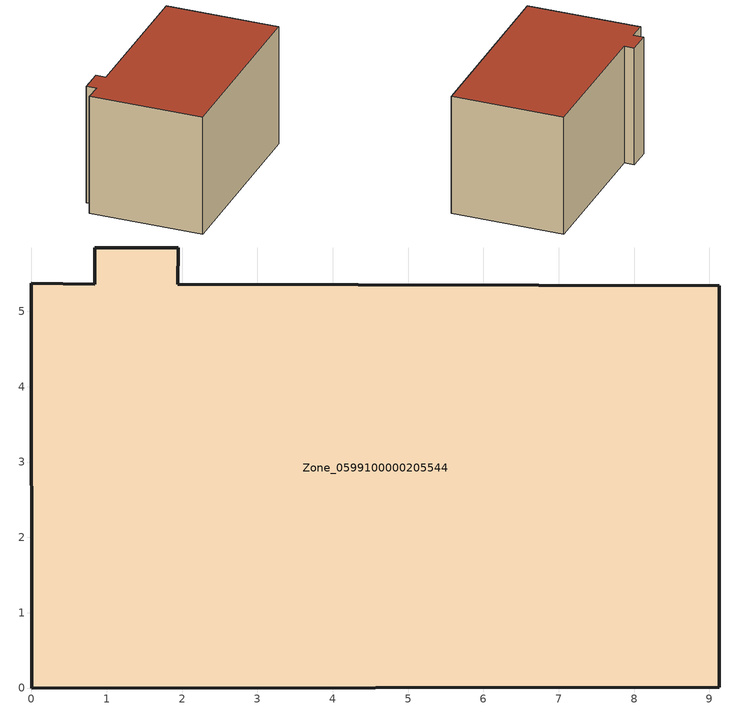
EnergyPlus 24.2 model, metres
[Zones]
Zone_0599100000205544
 floor ground (C_G): 0.84,5.36 0.84,5.84 1.95,5.84 1.94,5.36 9.13,5.34 9.13,0.01 0,0 0,5.37 z0
 wall outside (C_F): 9.13,0.01 9.13,5.34 1.94,5.36 1.95,5.84 0.84,5.84 0.84,5.36 0,5.37 0,0 9.13,0.01 z0:5.82
 roof outside (C_R): 0.84,5.84 0.84,5.36 0,5.37 0,0 9.13,0.01 9.13,5.34 1.94,5.36 1.95,5.84 z5.82
[BUILDING]
Pand.0599100000205544: North Axis=0; Terrain=City; Loads Convergence Tolerance Value=0.04; Temperature Convergence Tolerance Value=0.4; Solar Distribution=FullExterior; Maximum Number of Warmup Days=25; Minimum Number of Warmup Days=1
[Site:Location]
Rotterdam.The.Hague.AP_ZH_NLD Design_Conditions: Latitude=51.96; Longitude=4.45; Time Zone=1; Elevation=-4.5
[SITE:GROUNDTEMPERATURE:BUILDINGSURFACE]
18, 18, 18, 18, 18, 18, 18, 18, 18, 18, 18, 18
[MATERIAL] Thermal Absorptance=0.9; Solar Absorptance=0.7; Visible Absorptance=0.7
Name | Roughness | Thickness | Conductivity | Density | Specific Heat
G.TI.1946-1964 | MediumSmooth | 0.15 | 1 | 540 | 1210
F.TI.1946-1964 | Rough | 0.3 | 0.857143 | 1920 | 840
R.TI.1946-1964 | MediumRough | 0.2 | 0.277778 | 1500 | 1000
[CONSTRUCTION]
C_G: G.TI.1946-1964
C_F: F.TI.1946-1964
C_R: R.TI.1946-1964
[ZONE]
Zone_0599100000205544: Type=1; Multiplier=1; Ceiling Height=Autocalculate; Volume=Autocalculate; Floor Area=autocalculate; Part of Total Floor Area=Yes
[ZONEINFILTRATION:DESIGNFLOWRATE]
Infil_Zone_0599100000205544: Zone or ZoneList or Space or SpaceList=Zone_0599100000205544; Schedule=AlwaysOn; Design Flow Rate Calculation Method=Flow/Area; Flow Rate per Floor Area=0.003; Constant Term Coefficient=1; Temperature Term Coefficient=0; Velocity Term Coefficient=0; Velocity Squared Term Coefficient=0
[HVACTEMPLATE:ZONE:IDEALLOADSAIRSYSTEM]
Zone_0599100000205544: Maximum Heating Supply Air Temperature=50; Minimum Cooling Supply Air Temperature=13; Maximum Heating Supply Air Humidity Ratio=0.0156; Minimum Cooling Supply Air Humidity Ratio=0.0077; Heating Limit=NoLimit; Cooling Limit=NoLimit; Dehumidification Control Type=ConstantSensibleHeatRatio; Cooling Sensible Heat Ratio=0.7; Dehumidification Setpoint=60; Humidification Control Type=None; Humidification Setpoint=30; Outdoor Air Method=None; Outdoor Air Flow Rate per Person=0.00944; Outdoor Air Flow Rate per Zone Floor Area=0; Outdoor Air Flow Rate per Zone=0; Demand Controlled Ventilation Type=None; Outdoor Air Economizer Type=NoEconomizer; Heat Recovery Type=None; Sensible Heat Recovery Effectiveness=0.7; Latent Heat Recovery Effectiveness=0.65
[ZONECONTROL:THERMOSTAT]
ThermostatControl_Zone_0599100000205544: Zone or ZoneList=Zone_0599100000205544; Control Type Schedule=DualSetpointControlType; Control 1=Thermostat_Zone_0599100000205544; Temperature Difference Between Cutout And Setpoint=0
[THERMOSTATSETPOINT:DUALSETPOINT]
Thermostat_Zone_0599100000205544: Heating Setpoint Temperature Schedule=HeatingSetpoint_Zone_0599100000205544; Cooling Setpoint Temperature Schedule=CoolingSetpoint_Zone_0599100000205544
[SCHEDULE:COMPACT]
HeatingSetpoint_Zone_0599100000205544: Through: 12/31, For: AllDays, Until: 24:00, 21
CoolingSetpoint_Zone_0599100000205544: Through: 12/31, For: AllDays, Until: 24:00, 24
DualSetpointControlType: Through: 12/31, For: AllDays, Until: 24:00, 4
AlwaysOn: Through: 12/31, For: AllDays, Until: 24:00, 1
